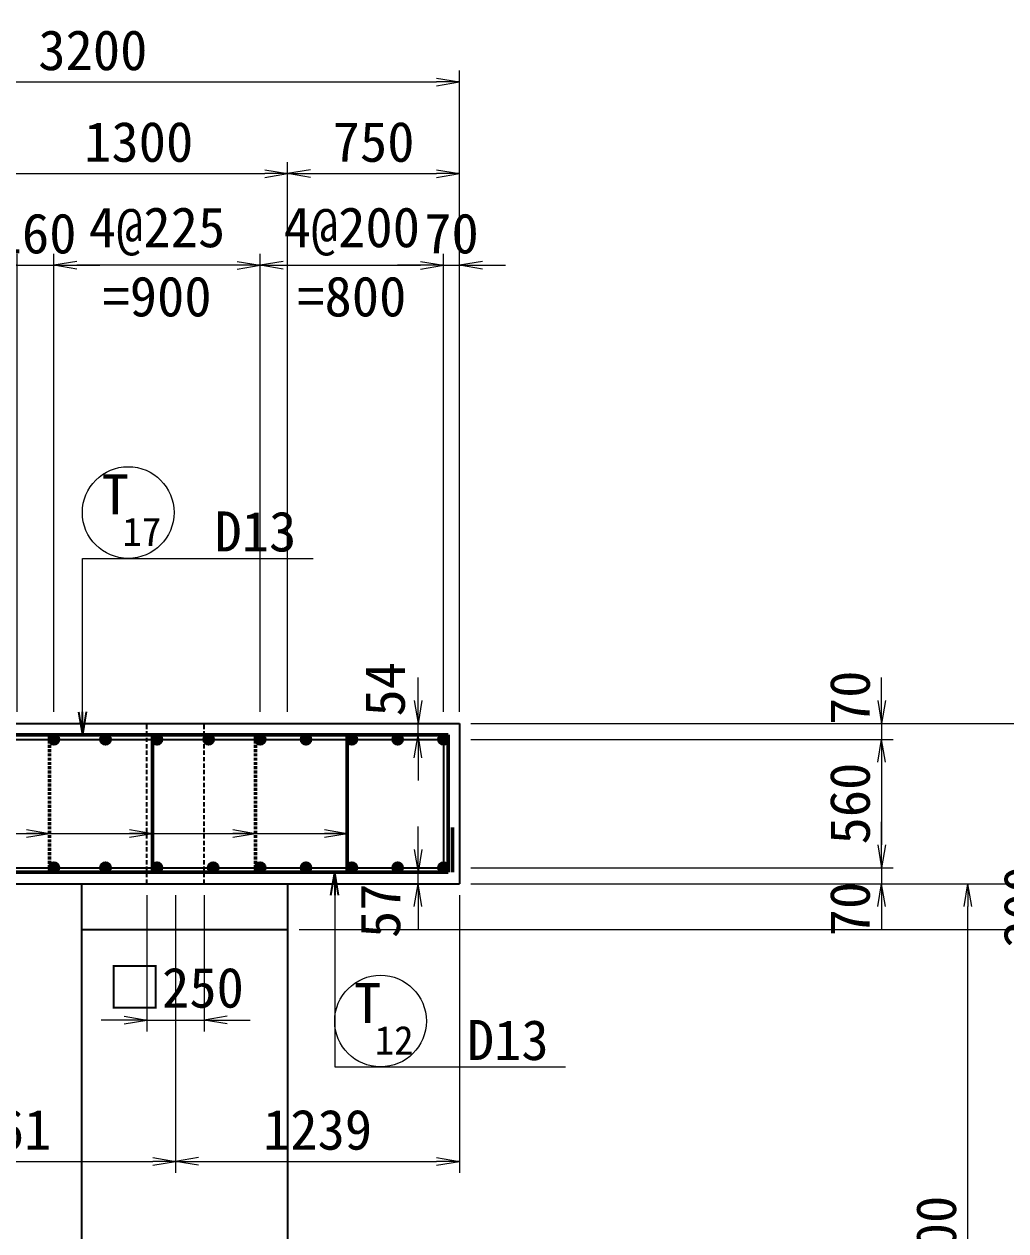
# Model space of a CAD drawing. Header units: millimetres. Extents: x 169470 to 758170, y -17820 to 11880.
# Drawn here: x 223706 to 227990, y 2768 to 8036 of the extents above; entities that cross this region are included whole.
import ezdxf
from ezdxf.enums import TextEntityAlignment as Align

# ---------------------------------------------------------------- set-up
doc = ezdxf.new("R2010")
doc.units = ezdxf.units.MM
doc.header["$LTSCALE"] = 50
doc.header["$PDSIZE"] = 300
doc.linetypes.add('DASHED2', pattern=[0.375, 0.25, -0.125])
doc.layers.get('Defpoints').update_dxf_attribs({"color": 151})
for name, color, linetype, lineweight in [('D-STR', 1, 'Continuous', 25), ('D-STR-DIM', 7, 'Continuous', 13), ('D-STR-HTXT', 7, 'Continuous', 13), ('D-STR-STR1', 2, 'Continuous', 50), ('D-STR-STR2', 6, 'Continuous', 50), ('D-STR-STR3', 4, 'Continuous', 50), ('D-STR-TXT', 7, 'Continuous', 13)]:
    doc.layers.add(name, color=color, linetype=linetype, lineweight=lineweight)
doc.styles.add('YOKO_GOTHIC', font='MS Gothic.ttf')
doc.dimstyles.new('S50', dxfattribs={"dimscale": 50, "dimtxt": 3.5, "dimasz": 2, "dimexe": 1, "dimexo": 1, "dimgap": 1, "dimtad": 1, "dimdec": 0, "dimzin": 1, "dimdsep": 46, "dimtxsty": 'YOKO_GOTHIC', "dimblk": 'OPEN', "dimcen": 0, "dimclrd": 256, "dimclre": 256, "dimclrt": 256, "dimaunit": 1, "dimadec": 3, "dimazin": 0, "dimtfac": 1, "dimtdec": 0, "dimtix": 1, "dimtmove": 2, "dimatfit": 3, "dimldrblk": 'OPEN', "dimfxl": 1, "dimlwd": -1, "dimlwe": -1, "dimarcsym": 2})

# ---------------------------------------------------------------- blocks, each defined once
blk = doc.blocks.new('0930-1')
at = {"layer": 'D-STR-STR2'}
for radius in [20, 10]:
    blk.add_circle((1654010.5, -311924.3), radius, dxfattribs=at)
blk = doc.blocks.new('_Open')
at = {"color": 0, "linetype": 'ByBlock', "lineweight": -2}
for p, q in [((-1, 0.167), (0, 0)), ((-1, -0.167), (0, 0)), ((0, 0), (-1, 0))]:
    blk.add_line(p, q, dxfattribs=at)
blk = doc.blocks.new('*D4015')
at = {"layer": 'D-STR-DIM', "transparency": 16777216}
for p, q in [((222406.1, 4733.5), (222406.1, 7833.5)), ((225606, 5033.5), (225606, 7833.5)), ((222506.1, 7783.5), (225506, 7783.5))]:
    blk.add_line(p, q, dxfattribs=at)
at = {"layer": 'Defpoints', "color": 0, "transparency": 16777216}
for p in [(225606, 7783.5), (225606, 4983.5), (222406.1, 4683.5)]:
    blk.add_point(p, dxfattribs=at)
at = {"layer": 'D-STR-DIM', "transparency": 16777216, "xscale": 100, "yscale": 100, "zscale": 100, "rotation": 180}
blk.add_blockref('_Open', (222406.1, 7783.5), dxfattribs=at)
at = {"layer": 'D-STR-DIM', "transparency": 16777216, "xscale": 100, "yscale": 100, "zscale": 100}
blk.add_blockref('_Open', (225606, 7783.5), dxfattribs=at)
at = {"layer": 'D-STR-DIM', "transparency": 16777216, "insert": (224006, 7921), "char_height": 175, "attachment_point": 5, "style": 'YOKO_GOTHIC'}
blk.add_mtext('3200', dxfattribs=at)
blk = doc.blocks.new('*D4017')
at = {"layer": 'D-STR-DIM', "transparency": 16777216}
for p, q in [((223556.1, 5033.5), (223556.1, 7433.5)), ((224856.1, 5033.5), (224856.1, 7433.5)), ((223656.1, 7383.5), (224756.1, 7383.5))]:
    blk.add_line(p, q, dxfattribs=at)
at = {"layer": 'Defpoints', "color": 0, "transparency": 16777216}
for p in [(224856.1, 7383.5), (223556.1, 4983.5), (224856.1, 4983.5)]:
    blk.add_point(p, dxfattribs=at)
at = {"layer": 'D-STR-DIM', "transparency": 16777216, "xscale": 100, "yscale": 100, "zscale": 100, "rotation": 180}
blk.add_blockref('_Open', (223556.1, 7383.5), dxfattribs=at)
at = {"layer": 'D-STR-DIM', "transparency": 16777216, "xscale": 100, "yscale": 100, "zscale": 100}
blk.add_blockref('_Open', (224856.1, 7383.5), dxfattribs=at)
at = {"layer": 'D-STR-DIM', "transparency": 16777216, "insert": (224206.1, 7521), "char_height": 175, "attachment_point": 5, "style": 'YOKO_GOTHIC'}
blk.add_mtext('1300', dxfattribs=at)
blk = doc.blocks.new('*D4018')
at = {"layer": 'D-STR-DIM', "transparency": 16777216}
for p, q in [((224856.1, 5033.5), (224856.1, 7433.5)), ((225606, 5033.5), (225606, 7433.5)), ((224956.1, 7383.5), (225506, 7383.5))]:
    blk.add_line(p, q, dxfattribs=at)
at = {"layer": 'Defpoints', "color": 0, "transparency": 16777216}
for p in [(225606, 7383.5), (224856.1, 4983.5), (225606, 4983.5)]:
    blk.add_point(p, dxfattribs=at)
at = {"layer": 'D-STR-DIM', "transparency": 16777216, "xscale": 100, "yscale": 100, "zscale": 100, "rotation": 180}
blk.add_blockref('_Open', (224856.1, 7383.5), dxfattribs=at)
at = {"layer": 'D-STR-DIM', "transparency": 16777216, "xscale": 100, "yscale": 100, "zscale": 100}
blk.add_blockref('_Open', (225606, 7383.5), dxfattribs=at)
at = {"layer": 'D-STR-DIM', "transparency": 16777216, "insert": (225231, 7521), "char_height": 175, "attachment_point": 5, "style": 'YOKO_GOTHIC'}
blk.add_mtext('750', dxfattribs=at)
blk = doc.blocks.new('*D4022')
at = {"layer": 'D-STR-DIM', "transparency": 16777216}
for p, q in [((223676.1, 5033.5), (223676.1, 7033.5)), ((223836.1, 5033.5), (223836.1, 7033.5)), ((223576.1, 6983.5), (223476.1, 6983.5)), ((223676.1, 6983.5), (223836.1, 6983.5)), ((223936.1, 6983.5), (224036.1, 6983.5))]:
    blk.add_line(p, q, dxfattribs=at)
at = {"layer": 'Defpoints', "color": 0, "transparency": 16777216}
for p in [(223836.1, 6983.5), (223676.1, 4983.5), (223836.1, 4983.5)]:
    blk.add_point(p, dxfattribs=at)
at = {"layer": 'D-STR-DIM', "transparency": 16777216, "xscale": 100, "yscale": 100, "zscale": 100}
blk.add_blockref('_Open', (223676.1, 6983.5), dxfattribs=at)
at = {"layer": 'D-STR-DIM', "transparency": 16777216, "xscale": 100, "yscale": 100, "zscale": 100, "rotation": 180}
blk.add_blockref('_Open', (223836.1, 6983.5), dxfattribs=at)
at = {"layer": 'D-STR-DIM', "transparency": 16777216, "insert": (223756.1, 7121), "char_height": 175, "attachment_point": 5, "style": 'YOKO_GOTHIC'}
blk.add_mtext('160', dxfattribs=at)
blk = doc.blocks.new('*D4023')
at = {"layer": 'D-STR-DIM', "transparency": 16777216}
for p, q in [((224736.1, 5033.5), (224736.1, 7033.5)), ((225536, 5033.5), (225536, 7033.5)), ((224836.1, 6983.5), (225436, 6983.5))]:
    blk.add_line(p, q, dxfattribs=at)
at = {"layer": 'Defpoints', "color": 0, "transparency": 16777216}
for p in [(225536, 6983.5), (224736.1, 4983.5), (225536, 4983.5)]:
    blk.add_point(p, dxfattribs=at)
at = {"layer": 'D-STR-DIM', "transparency": 16777216, "xscale": 100, "yscale": 100, "zscale": 100, "rotation": 180}
blk.add_blockref('_Open', (224736.1, 6983.5), dxfattribs=at)
at = {"layer": 'D-STR-DIM', "transparency": 16777216, "xscale": 100, "yscale": 100, "zscale": 100}
blk.add_blockref('_Open', (225536, 6983.5), dxfattribs=at)
at = {"layer": 'D-STR-DIM', "transparency": 16777216, "char_height": 175, "attachment_point": 5, "style": 'YOKO_GOTHIC'}
for s, insert in [('4@200', (225136, 7130.3)), ('=800', (225136, 6846))]:
    blk.add_mtext(s, dxfattribs=dict(at, insert=insert))
blk = doc.blocks.new('*D4025')
at = {"layer": 'D-STR-DIM', "transparency": 16777216}
for p, q in [((223836.1, 5033.5), (223836.1, 7033.5)), ((224736.1, 5033.5), (224736.1, 7033.5)), ((224636.1, 6983.5), (223936.1, 6983.5))]:
    blk.add_line(p, q, dxfattribs=at)
at = {"layer": 'Defpoints', "color": 0, "transparency": 16777216}
for p in [(223836.1, 6983.5), (223836.1, 4983.5), (224736.1, 4983.5)]:
    blk.add_point(p, dxfattribs=at)
at = {"layer": 'D-STR-DIM', "transparency": 16777216, "xscale": 100, "yscale": 100, "zscale": 100, "rotation": 180}
blk.add_blockref('_Open', (223836.1, 6983.5), dxfattribs=at)
at = {"layer": 'D-STR-DIM', "transparency": 16777216, "xscale": 100, "yscale": 100, "zscale": 100}
blk.add_blockref('_Open', (224736.1, 6983.5), dxfattribs=at)
at = {"layer": 'D-STR-DIM', "transparency": 16777216, "char_height": 175, "attachment_point": 5, "style": 'YOKO_GOTHIC'}
for s, insert in [('4@225', (224286.1, 7130.3)), ('=900', (224286.1, 6846))]:
    blk.add_mtext(s, dxfattribs=dict(at, insert=insert))
blk = doc.blocks.new('*D4028')
at = {"layer": 'D-STR-DIM', "transparency": 16777216}
for p, q in [((225536, 5033.5), (225536, 7033.5)), ((225606, 5033.5), (225606, 7033.5)), ((225436, 6983.5), (225336, 6983.5)), ((225536, 6983.5), (225606, 6983.5)), ((225706, 6983.5), (225806, 6983.5))]:
    blk.add_line(p, q, dxfattribs=at)
at = {"layer": 'Defpoints', "color": 0, "transparency": 16777216}
for p in [(225606, 6983.5), (225536, 4983.5), (225606, 4983.5)]:
    blk.add_point(p, dxfattribs=at)
at = {"layer": 'D-STR-DIM', "transparency": 16777216, "xscale": 100, "yscale": 100, "zscale": 100}
blk.add_blockref('_Open', (225536, 6983.5), dxfattribs=at)
at = {"layer": 'D-STR-DIM', "transparency": 16777216, "xscale": 100, "yscale": 100, "zscale": 100, "rotation": 180}
blk.add_blockref('_Open', (225606, 6983.5), dxfattribs=at)
at = {"layer": 'D-STR-DIM', "transparency": 16777216, "insert": (225571, 7121), "char_height": 175, "attachment_point": 5, "style": 'YOKO_GOTHIC'}
blk.add_mtext('70', dxfattribs=at)
blk = doc.blocks.new('*D4029')
at = {"layer": 'D-STR-DIM', "transparency": 16777216}
for p, q in [((227447.7, 5083.5), (227447.7, 5183.5)), ((225656.1, 4983.5), (227497.7, 4983.5)), ((227447.7, 4983.5), (227447.7, 4913.5)), ((225656.1, 4913.5), (227497.7, 4913.5)), ((227447.7, 4813.5), (227447.7, 4713.5))]:
    blk.add_line(p, q, dxfattribs=at)
at = {"layer": 'Defpoints', "color": 0, "transparency": 16777216}
for p in [(225606.1, 4983.5), (225606.1, 4913.5), (227447.7, 4913.5)]:
    blk.add_point(p, dxfattribs=at)
at = {"layer": 'D-STR-DIM', "transparency": 16777216, "xscale": 100, "yscale": 100, "zscale": 100}
for p, rotation in [((227447.7, 4983.5), 270), ((227447.7, 4913.5), 90)]:
    blk.add_blockref('_Open', p, dxfattribs=dict(at, rotation=rotation))
at = {"layer": 'D-STR-DIM', "transparency": 16777216, "insert": (227310.2, 5095), "char_height": 175, "attachment_point": 5, "rotation": 90, "style": 'YOKO_GOTHIC'}
blk.add_mtext('70', dxfattribs=at)
blk = doc.blocks.new('*D4030')
at = {"layer": 'D-STR-DIM', "transparency": 16777216}
for p, q in [((225656.1, 4913.5), (227497.7, 4913.5)), ((227447.7, 4813.5), (227447.7, 4453.5)), ((225656.1, 4353.5), (227497.7, 4353.5))]:
    blk.add_line(p, q, dxfattribs=at)
at = {"layer": 'Defpoints', "color": 0, "transparency": 16777216}
for p in [(225606.1, 4913.5), (225606.1, 4353.5), (227447.7, 4353.5)]:
    blk.add_point(p, dxfattribs=at)
at = {"layer": 'D-STR-DIM', "transparency": 16777216, "xscale": 100, "yscale": 100, "zscale": 100}
for p, rotation in [((227447.7, 4913.5), 90), ((227447.7, 4353.5), 270)]:
    blk.add_blockref('_Open', p, dxfattribs=dict(at, rotation=rotation))
at = {"layer": 'D-STR-DIM', "transparency": 16777216, "insert": (227310.2, 4633.5), "char_height": 175, "attachment_point": 5, "rotation": 90, "style": 'YOKO_GOTHIC'}
blk.add_mtext('560', dxfattribs=at)
blk = doc.blocks.new('*D4031')
at = {"layer": 'D-STR-DIM', "transparency": 16777216}
for p, q in [((227447.7, 4453.5), (227447.7, 4553.5)), ((225656.1, 4353.5), (227497.7, 4353.5)), ((227447.7, 4353.5), (227447.7, 4283.5)), ((225656.1, 4283.5), (227497.7, 4283.5)), ((227447.7, 4183.5), (227447.7, 4083.5))]:
    blk.add_line(p, q, dxfattribs=at)
at = {"layer": 'Defpoints', "color": 0, "transparency": 16777216}
for p in [(225606.1, 4353.5), (225606.1, 4283.5), (227447.7, 4283.5)]:
    blk.add_point(p, dxfattribs=at)
at = {"layer": 'D-STR-DIM', "transparency": 16777216, "xscale": 100, "yscale": 100, "zscale": 100}
for p, rotation in [((227447.7, 4353.5), 270), ((227447.7, 4283.5), 90)]:
    blk.add_blockref('_Open', p, dxfattribs=dict(at, rotation=rotation))
at = {"layer": 'D-STR-DIM', "transparency": 16777216, "insert": (227310.2, 4173.2), "char_height": 175, "attachment_point": 5, "rotation": 90, "style": 'YOKO_GOTHIC'}
blk.add_mtext('70', dxfattribs=at)
blk = doc.blocks.new('*D4040')
at = {"layer": 'D-STR-DIM', "transparency": 16777216}
for p, q in [((226556.1, 4983.5), (229381.1, 4983.5)), ((229331.1, -3216.5), (229331.1, 4883.5)), ((225806.1, -3316.5), (229381.1, -3316.5))]:
    blk.add_line(p, q, dxfattribs=at)
at = {"layer": 'Defpoints', "color": 0, "transparency": 16777216}
for p in [(226506.1, 4983.5), (229331.1, 4983.5), (225756.1, -3316.5)]:
    blk.add_point(p, dxfattribs=at)
at = {"layer": 'D-STR-DIM', "transparency": 16777216, "xscale": 100, "yscale": 100, "zscale": 100}
for p, rotation in [((229331.1, 4983.5), 90), ((229331.1, -3316.5), 270)]:
    blk.add_blockref('_Open', p, dxfattribs=dict(at, rotation=rotation))
at = {"layer": 'D-STR-DIM', "transparency": 16777216, "insert": (229193.6, 833.5), "char_height": 175, "attachment_point": 5, "rotation": 90, "style": 'YOKO_GOTHIC'}
blk.add_mtext('8300', dxfattribs=at)
blk = doc.blocks.new('*D4042')
at = {"layer": 'D-STR-DIM', "transparency": 16777216}
for p, q in [((226556.1, 4983.5), (229006.1, 4983.5)), ((228956.1, -2416.5), (228956.1, 4883.5)), ((225806.1, -2516.5), (229006.1, -2516.5))]:
    blk.add_line(p, q, dxfattribs=at)
at = {"layer": 'Defpoints', "color": 0, "transparency": 16777216}
for p in [(226506.1, 4983.5), (228956.1, 4983.5), (225756.1, -2516.5)]:
    blk.add_point(p, dxfattribs=at)
at = {"layer": 'D-STR-DIM', "transparency": 16777216, "xscale": 100, "yscale": 100, "zscale": 100}
for p, rotation in [((228956.1, 4983.5), 90), ((228956.1, -2516.5), 270)]:
    blk.add_blockref('_Open', p, dxfattribs=dict(at, rotation=rotation))
at = {"layer": 'D-STR-DIM', "transparency": 16777216, "insert": (228818.6, 1233.5), "char_height": 175, "attachment_point": 5, "rotation": 90, "style": 'YOKO_GOTHIC'}
blk.add_mtext('7500', dxfattribs=at)
blk = doc.blocks.new('*D4044')
at = {"layer": 'D-STR-DIM', "transparency": 16777216}
for p, q in [((226556.1, 4283.5), (228631.1, 4283.5)), ((228581.1, 683.5), (228581.1, 4183.5)), ((225806.1, 583.5), (228631.1, 583.5))]:
    blk.add_line(p, q, dxfattribs=at)
at = {"layer": 'Defpoints', "color": 0, "transparency": 16777216}
for p in [(226506.1, 4283.5), (228581.1, 4283.5), (225756.1, 583.5)]:
    blk.add_point(p, dxfattribs=at)
at = {"layer": 'D-STR-DIM', "transparency": 16777216, "xscale": 100, "yscale": 100, "zscale": 100}
for p, rotation in [((228581.1, 4283.5), 90), ((228581.1, 583.5), 270)]:
    blk.add_blockref('_Open', p, dxfattribs=dict(at, rotation=rotation))
at = {"layer": 'D-STR-DIM', "transparency": 16777216, "insert": (228443.6, 2433.5), "char_height": 175, "attachment_point": 5, "rotation": 90, "style": 'YOKO_GOTHIC'}
blk.add_mtext('3700', dxfattribs=at)
blk = doc.blocks.new('*D4045')
at = {"layer": 'D-STR-DIM', "transparency": 16777216}
for p, q in [((226556.1, 4983.5), (228631.1, 4983.5)), ((228581.1, 4383.5), (228581.1, 4883.5)), ((226556.1, 4283.5), (228631.1, 4283.5))]:
    blk.add_line(p, q, dxfattribs=at)
at = {"layer": 'Defpoints', "color": 0, "transparency": 16777216}
for p in [(226506.1, 4983.5), (228581.1, 4983.5), (226506.1, 4283.5)]:
    blk.add_point(p, dxfattribs=at)
at = {"layer": 'D-STR-DIM', "transparency": 16777216, "xscale": 100, "yscale": 100, "zscale": 100}
for p, rotation in [((228581.1, 4983.5), 90), ((228581.1, 4283.5), 270)]:
    blk.add_blockref('_Open', p, dxfattribs=dict(at, rotation=rotation))
at = {"layer": 'D-STR-DIM', "transparency": 16777216, "insert": (228443.6, 4633.5), "char_height": 175, "attachment_point": 5, "rotation": 90, "style": 'YOKO_GOTHIC'}
blk.add_mtext('700', dxfattribs=at)
blk = doc.blocks.new('*D4046')
at = {"layer": 'D-STR-DIM', "transparency": 16777216}
for p, q in [((228206.1, 4383.5), (228206.1, 4483.5)), ((226556.1, 4283.5), (228256.1, 4283.5)), ((228206.1, 4083.5), (228206.1, 4283.5)), ((224906.1, 4083.5), (228256.1, 4083.5)), ((228206.1, 3983.5), (228206.1, 3883.5))]:
    blk.add_line(p, q, dxfattribs=at)
at = {"layer": 'Defpoints', "color": 0, "transparency": 16777216}
for p in [(226506.1, 4283.5), (228206.1, 4283.5), (224856.1, 4083.5)]:
    blk.add_point(p, dxfattribs=at)
at = {"layer": 'D-STR-DIM', "transparency": 16777216, "xscale": 100, "yscale": 100, "zscale": 100}
for p, rotation in [((228206.1, 4283.5), 270), ((228206.1, 4083.5), 90)]:
    blk.add_blockref('_Open', p, dxfattribs=dict(at, rotation=rotation))
at = {"layer": 'D-STR-DIM', "transparency": 16777216, "insert": (228068.6, 4183.5), "char_height": 175, "attachment_point": 5, "rotation": 90, "style": 'YOKO_GOTHIC'}
blk.add_mtext('200', dxfattribs=at)
blk = doc.blocks.new('*D4047')
at = {"layer": 'D-STR-DIM', "transparency": 16777216}
for p, q in [((224906.1, 4083.5), (228256.1, 4083.5)), ((228206.1, 3983.5), (228206.1, 683.5)), ((225806.1, 583.5), (228256.1, 583.5))]:
    blk.add_line(p, q, dxfattribs=at)
at = {"layer": 'Defpoints', "color": 0, "transparency": 16777216}
for p in [(224856.1, 4083.5), (225756.1, 583.5), (228206.1, 583.5)]:
    blk.add_point(p, dxfattribs=at)
at = {"layer": 'D-STR-DIM', "transparency": 16777216, "xscale": 100, "yscale": 100, "zscale": 100}
for p, rotation in [((228206.1, 4083.5), 90), ((228206.1, 583.5), 270)]:
    blk.add_blockref('_Open', p, dxfattribs=dict(at, rotation=rotation))
at = {"layer": 'D-STR-DIM', "transparency": 16777216, "insert": (228068.6, 2333.5), "char_height": 175, "attachment_point": 5, "rotation": 90, "style": 'YOKO_GOTHIC'}
blk.add_mtext('3500', dxfattribs=at)
blk = doc.blocks.new('*D4049')
at = {"layer": 'D-STR-DIM', "transparency": 16777216}
for p, q in [((225656.1, 4283.5), (227874.2, 4283.5)), ((227824.2, 1183.5), (227824.2, 4183.5)), ((224006.1, 1083.5), (227874.2, 1083.5))]:
    blk.add_line(p, q, dxfattribs=at)
at = {"layer": 'Defpoints', "color": 0, "transparency": 16777216}
for p in [(225606.1, 4283.5), (227824.2, 4283.5), (223956.1, 1083.5)]:
    blk.add_point(p, dxfattribs=at)
at = {"layer": 'D-STR-DIM', "transparency": 16777216, "xscale": 100, "yscale": 100, "zscale": 100}
for p, rotation in [((227824.2, 4283.5), 90), ((227824.2, 1083.5), 270)]:
    blk.add_blockref('_Open', p, dxfattribs=dict(at, rotation=rotation))
at = {"layer": 'D-STR-DIM', "transparency": 16777216, "insert": (227686.7, 2683.5), "char_height": 175, "attachment_point": 5, "rotation": 90, "style": 'YOKO_GOTHIC'}
blk.add_mtext('3200', dxfattribs=at)
blk = doc.blocks.new('*D4051')
at = {"layer": 'D-STR-DIM', "transparency": 16777216}
for p, q in [((225425.5, 5083.5), (225425.5, 5183.5)), ((225425.5, 4933.5), (225425.5, 4983.5)), ((225425.5, 4833.5), (225425.5, 4733.5))]:
    blk.add_line(p, q, dxfattribs=at)
at = {"layer": 'Defpoints', "color": 0, "transparency": 16777216}
for p in [(225425.5, 4983.5), (225425.5, 4983.5), (225425.5, 4933.5)]:
    blk.add_point(p, dxfattribs=at)
at = {"layer": 'D-STR-DIM', "transparency": 16777216, "xscale": 100, "yscale": 100, "zscale": 100}
for p, rotation in [((225425.5, 4983.5), 270), ((225425.5, 4933.5), 90)]:
    blk.add_blockref('_Open', p, dxfattribs=dict(at, rotation=rotation))
at = {"layer": 'D-STR-DIM', "transparency": 16777216, "insert": (225281.4, 5132.5), "char_height": 175, "attachment_point": 5, "rotation": 90, "style": 'YOKO_GOTHIC'}
blk.add_mtext('54', dxfattribs=at)
blk = doc.blocks.new('*D4052')
at = {"layer": 'D-STR-DIM', "transparency": 16777216}
for p, q in [((225425.5, 4433.5), (225425.5, 4533.5)), ((225425.5, 4283.5), (225425.5, 4333.5)), ((225425.5, 4183.5), (225425.5, 4083.5))]:
    blk.add_line(p, q, dxfattribs=at)
at = {"layer": 'Defpoints', "color": 0, "transparency": 16777216}
for p in [(225425.5, 4333.5), (225425.5, 4333.5), (225425.5, 4283.5)]:
    blk.add_point(p, dxfattribs=at)
at = {"layer": 'D-STR-DIM', "transparency": 16777216, "xscale": 100, "yscale": 100, "zscale": 100}
for p, rotation in [((225425.5, 4333.5), 270), ((225425.5, 4283.5), 90)]:
    blk.add_blockref('_Open', p, dxfattribs=dict(at, rotation=rotation))
at = {"layer": 'D-STR-DIM', "transparency": 16777216, "insert": (225261.1, 4165.6), "char_height": 175, "attachment_point": 5, "rotation": 90, "style": 'YOKO_GOTHIC'}
blk.add_mtext('57', dxfattribs=at)
blk = doc.blocks.new('*D4061')
at = {"layer": 'D-STR-DIM', "transparency": 16777216}
for p, q in [((222806.1, 4233.5), (222806.1, 3021.2)), ((224367.1, 4233.5), (224367.1, 3021.2)), ((222906.1, 3071.2), (224267.1, 3071.2))]:
    blk.add_line(p, q, dxfattribs=at)
at = {"layer": 'Defpoints', "color": 0, "transparency": 16777216}
for p in [(222806.1, 4283.5), (224367.1, 4283.5), (224367.1, 3071.2)]:
    blk.add_point(p, dxfattribs=at)
at = {"layer": 'D-STR-DIM', "transparency": 16777216, "xscale": 100, "yscale": 100, "zscale": 100, "rotation": 180}
blk.add_blockref('_Open', (222806.1, 3071.2), dxfattribs=at)
at = {"layer": 'D-STR-DIM', "transparency": 16777216, "xscale": 100, "yscale": 100, "zscale": 100}
blk.add_blockref('_Open', (224367.1, 3071.2), dxfattribs=at)
at = {"layer": 'D-STR-DIM', "transparency": 16777216, "insert": (223586.6, 3208.7), "char_height": 175, "attachment_point": 5, "style": 'YOKO_GOTHIC'}
blk.add_mtext('1561', dxfattribs=at)
blk = doc.blocks.new('*D4062')
at = {"layer": 'D-STR-DIM', "transparency": 16777216}
for p, q in [((224367.1, 4233.5), (224367.1, 3021.2)), ((225606.1, 4233.5), (225606.1, 3021.2)), ((224467.1, 3071.2), (225506.1, 3071.2))]:
    blk.add_line(p, q, dxfattribs=at)
at = {"layer": 'Defpoints', "color": 0, "transparency": 16777216}
for p in [(224367.1, 4283.5), (225606.1, 4283.5), (225606.1, 3071.2)]:
    blk.add_point(p, dxfattribs=at)
at = {"layer": 'D-STR-DIM', "transparency": 16777216, "xscale": 100, "yscale": 100, "zscale": 100, "rotation": 180}
blk.add_blockref('_Open', (224367.1, 3071.2), dxfattribs=at)
at = {"layer": 'D-STR-DIM', "transparency": 16777216, "xscale": 100, "yscale": 100, "zscale": 100}
blk.add_blockref('_Open', (225606.1, 3071.2), dxfattribs=at)
at = {"layer": 'D-STR-DIM', "transparency": 16777216, "insert": (224986.6, 3208.7), "char_height": 175, "attachment_point": 5, "style": 'YOKO_GOTHIC'}
blk.add_mtext('1239', dxfattribs=at)
blk = doc.blocks.new('*D4590')
at = {"layer": 'D-STR-DIM', "transparency": 16777216}
for p, q in [((224242.1, 4233.5), (224242.1, 3638.4)), ((224492.1, 4233.5), (224492.1, 3638.4)), ((224142.1, 3688.4), (224042.1, 3688.4)), ((224242.1, 3688.4), (224492.1, 3688.4)), ((224592.1, 3688.4), (224692.1, 3688.4))]:
    blk.add_line(p, q, dxfattribs=at)
at = {"layer": 'Defpoints', "color": 0, "transparency": 16777216}
for p in [(224242.1, 4283.5), (224492.1, 4283.5), (224492.1, 3688.4)]:
    blk.add_point(p, dxfattribs=at)
at = {"layer": 'D-STR-DIM', "transparency": 16777216, "xscale": 100, "yscale": 100, "zscale": 100}
blk.add_blockref('_Open', (224242.1, 3688.4), dxfattribs=at)
at = {"layer": 'D-STR-DIM', "transparency": 16777216, "xscale": 100, "yscale": 100, "zscale": 100, "rotation": 180}
blk.add_blockref('_Open', (224492.1, 3688.4), dxfattribs=at)
at = {"layer": 'D-STR-DIM', "transparency": 16777216, "insert": (224367.1, 3827.7), "char_height": 175, "attachment_point": 5, "style": 'YOKO_GOTHIC'}
blk.add_mtext('□{\\A0;250}', dxfattribs=at)

msp = doc.modelspace()

# ---------------------------------------------------------------- linework, layer by layer
at = {"layer": 'D-STR'}
for p, q in [((222806.11, 4983.49), (225606.11, 4983.49)), ((225606.11, 4983.49), (225606.11, 4283.49)), ((222406.11, 4283.49), (225606.11, 4283.49)), ((223956.11, 4283.49), (223956.11, -2916.51)), ((224856.11, 4283.49), (224856.11, -2916.51)), ((223956.11, 4083.49), (224856.11, 4083.49))]:
    msp.add_line(p, q, dxfattribs=at)
at = {"layer": 'D-STR', "linetype": 'DASHED2', "ltscale": 1.5}
for p, q in [((224242.11, 4283.49), (224242.11, 4983.49)), ((224492.11, 4283.49), (224492.11, 4983.49))]:
    msp.add_line(p, q, dxfattribs=at)
at = {"layer": 'D-STR-HTXT'}
for p, q in [((223960.23, 5703.83), (224966.8, 5703.83)), ((222014.15, 4503.42), (225116.23, 4503.42)), ((225061.34, 3484), (226067.91, 3484))]:
    msp.add_line(p, q, dxfattribs=at)
for centre in [(224160.23, 5903.83), (225261.34, 3684)]:
    msp.add_circle(centre, 200, dxfattribs=at)
at = {"layer": 'D-STR-STR1'}
for p, q in [((222856.11, 4933.49), (225556.11, 4933.49)), ((225556.11, 4333.49), (225556.11, 4933.49)), ((225576.11, 4333.49), (225576.11, 4528.49)), ((222456.11, 4333.49), (225556.11, 4333.49))]:
    msp.add_line(p, q, dxfattribs=at)
at = {"layer": 'D-STR-STR3', "linetype": 'DASHED2'}
for p, q in [((223816.23, 4333.49), (223816.23, 4933.49)), ((224716.23, 4333.49), (224716.23, 4933.49))]:
    msp.add_line(p, q, dxfattribs=at)
at = {"layer": 'D-STR-STR3'}
for p, q in [((224266.23, 4333.49), (224266.23, 4933.49)), ((225116.23, 4333.49), (225116.23, 4933.49))]:
    msp.add_line(p, q, dxfattribs=at)
at = {"layer": 'Defpoints'}
for p, q in [((224242.11, 4983.49), (224492.11, 4983.49)), ((222876.11, 4913.49), (225536.11, 4913.49)), ((225536.11, 4913.49), (225536.11, 4353.49)), ((222476.11, 4353.49), (225536.11, 4353.49))]:
    msp.add_line(p, q, dxfattribs=at)

# ---------------------------------------------------------------- block references
at = {"layer": 'D-STR-HTXT', "xscale": 100, "yscale": 100, "zscale": 100}
for p in [(223816.23, 4503.42), (224266.23, 4503.42), (224716.23, 4503.42), (225116.23, 4503.42)]:
    msp.add_blockref('_Open', p, dxfattribs=at)
at = {"layer": 'D-STR-STR2', "xscale": -1, "rotation": 180}
for p in [(-1430174.25, -307010.81), (-1429949.25, -307010.81), (-1429724.25, -307010.81), (-1429499.25, -307010.81), (-1429274.25, -307010.81), (-1429074.25, -307010.81), (-1428874.25, -307010.81), (-1428674.25, -307010.81), (-1428474.37, -307010.81), (-1430174.25, -307570.81), (-1429949.25, -307570.81), (-1429724.25, -307570.81), (-1429479.25, -307570.81), (-1429274.25, -307570.81), (-1429074.25, -307570.81), (-1428874.25, -307570.81), (-1428674.25, -307570.81), (-1428474.37, -307570.81)]:
    msp.add_blockref('0930-1', p, dxfattribs=at)

# ---------------------------------------------------------------- texts
at = {"layer": 'D-STR-TXT', "style": 'YOKO_GOTHIC'}
for s, height, p in [('T', 175, (224103.96, 5895.52)), ('17', 125, (224219.62, 5757.71)), ('T', 175, (225205.07, 3675.68)), ('12', 125, (225320.73, 3537.88))]:
    msp.add_text(s, height=height, dxfattribs=at).set_placement(p, align=Align.CENTER)
for p in [(224536.75, 5733.83), (225637.86, 3514)]:
    msp.add_text('D13', height=175, dxfattribs=at).set_placement(p)

# ---------------------------------------------------------------- dimensions: what is measured, and where the dimension line sits
at = {"layer": 'D-STR-DIM'}
for base, p1, p2, angle, picture, middle in [((225605.99, 7783.49), (222406.11, 4683.49), (225605.99, 4983.49), 180, '*D4015', (224006.05, 7920.99)), ((224856.11, 7383.49), (223556.11, 4983.49), (224856.11, 4983.49), 180, '*D4017', (224206.11, 7520.99)), ((225605.99, 7383.49), (224856.11, 4983.49), (225605.99, 4983.49), 180, '*D4018', (225231.05, 7520.99)), ((223836.11, 6983.49), (223676.11, 4983.49), (223836.11, 4983.49), 180, '*D4022', (223756.11, 7120.99)), ((225605.99, 6983.49), (225535.99, 4983.49), (225605.99, 4983.49), 180, '*D4028', (225570.99, 7120.99)), ((229331.11, 4983.49), (225756.11, -3316.51), (226506.11, 4983.49), 90, '*D4040', (229193.61, 833.49)), ((228956.11, 4983.49), (225756.11, -2516.51), (226506.11, 4983.49), 90, '*D4042', (228818.61, 1233.49)), ((228581.11, 4983.49), (226506.11, 4283.49), (226506.11, 4983.49), 90, '*D4045', (228443.61, 4633.49)), ((227447.72, 4353.49), (225606.11, 4913.49), (225606.11, 4353.49), 90, '*D4030', (227310.22, 4633.49)), ((228206.11, 4283.49), (224856.11, 4083.49), (226506.11, 4283.49), 90, '*D4046', (228068.61, 4183.49)), ((227824.19, 4283.49), (223956.11, 1083.49), (225606.11, 4283.49), 90, '*D4049', (227686.69, 2683.49)), ((228581.11, 4283.49), (225756.11, 583.49), (226506.11, 4283.49), 90, '*D4044', (228443.61, 2433.49)), ((228206.11, 583.49), (224856.11, 4083.49), (225756.11, 583.49), 90, '*D4047', (228068.61, 2333.49))]:
    dim = msp.add_linear_dim(base=base, p1=p1, p2=p2, angle=angle, dimstyle='S50', dxfattribs=at)
    dim.commit()
    dim.dimension.update_dxf_attribs({"geometry": picture, "text_midpoint": middle})
for base, p2, text, picture, middle in [((223836.11, 6983.49), (223836.11, 4983.49), '4@225\\X=<>', '*D4025', (224286.11, 6983.49)), ((225535.99, 6983.49), (225535.99, 4983.49), '4@200\\X=<>', '*D4023', (225136.05, 6983.49))]:
    dim = msp.add_linear_dim(base=base, p1=(224736.11, 4983.49), p2=p2, angle=180, text=text, dimstyle='S50', dxfattribs=at)
    dim.commit()
    dim.dimension.update_dxf_attribs({"geometry": picture, "text_midpoint": middle})
for base, p1, p2, text, picture, middle in [((225425.52, 4983.49), (225425.52, 4933.49), (225425.52, 4983.49), '54', '*D4051', (225281.4, 5132.53)), ((225425.52, 4333.49), (225425.52, 4283.49), (225425.52, 4333.49), '57', '*D4052', (225261.1, 4165.6))]:
    dim = msp.add_linear_dim(base=base, p1=p1, p2=p2, angle=90, text=text, dimstyle='S50', dxfattribs=at)
    dim.commit()
    dim.dimension.update_dxf_attribs({"geometry": picture, "text_midpoint": middle, "dimtype": 160})
for base, p1, p2, picture, middle in [((227447.72, 4913.49), (225606.11, 4983.49), (225606.11, 4913.49), '*D4029', (227310.22, 5095.04)), ((227447.72, 4283.49), (225606.11, 4353.49), (225606.11, 4283.49), '*D4031', (227310.22, 4173.22))]:
    dim = msp.add_linear_dim(base=base, p1=p1, p2=p2, angle=90, dimstyle='S50', dxfattribs=at)
    dim.commit()
    dim.dimension.update_dxf_attribs({"geometry": picture, "text_midpoint": middle, "dimtype": 160})
for base, p1, p2, picture, middle in [((224367.11, 3071.2), (222806.11, 4283.49), (224367.11, 4283.49), '*D4061', (223586.61, 3208.7)), ((225606.11, 3071.2), (224367.11, 4283.49), (225606.11, 4283.49), '*D4062', (224986.61, 3208.7))]:
    dim = msp.add_linear_dim(base=base, p1=p1, p2=p2, dimstyle='S50', dxfattribs=at)
    dim.commit()
    dim.dimension.update_dxf_attribs({"geometry": picture, "text_midpoint": middle})
dim = msp.add_linear_dim(base=(224492.11, 3688.39), p1=(224242.11, 4283.49), p2=(224492.11, 4283.49), text='□{\\A0;<>}', dimstyle='S50', dxfattribs=at)
dim.commit()
dim.dimension.update_dxf_attribs({"geometry": '*D4590', "text_midpoint": (224367.11, 3827.67)})

# ---------------------------------------------------------------- leaders
at = {"layer": 'D-STR-HTXT'}
for points in [[(223960.23, 4933.49), (223960.23, 5703.83)], [(225061.34, 4333.49), (225061.34, 3484)]]:
    msp.add_leader(points, dimstyle='S50', dxfattribs=at)

doc.saveas('drawing.dxf')
